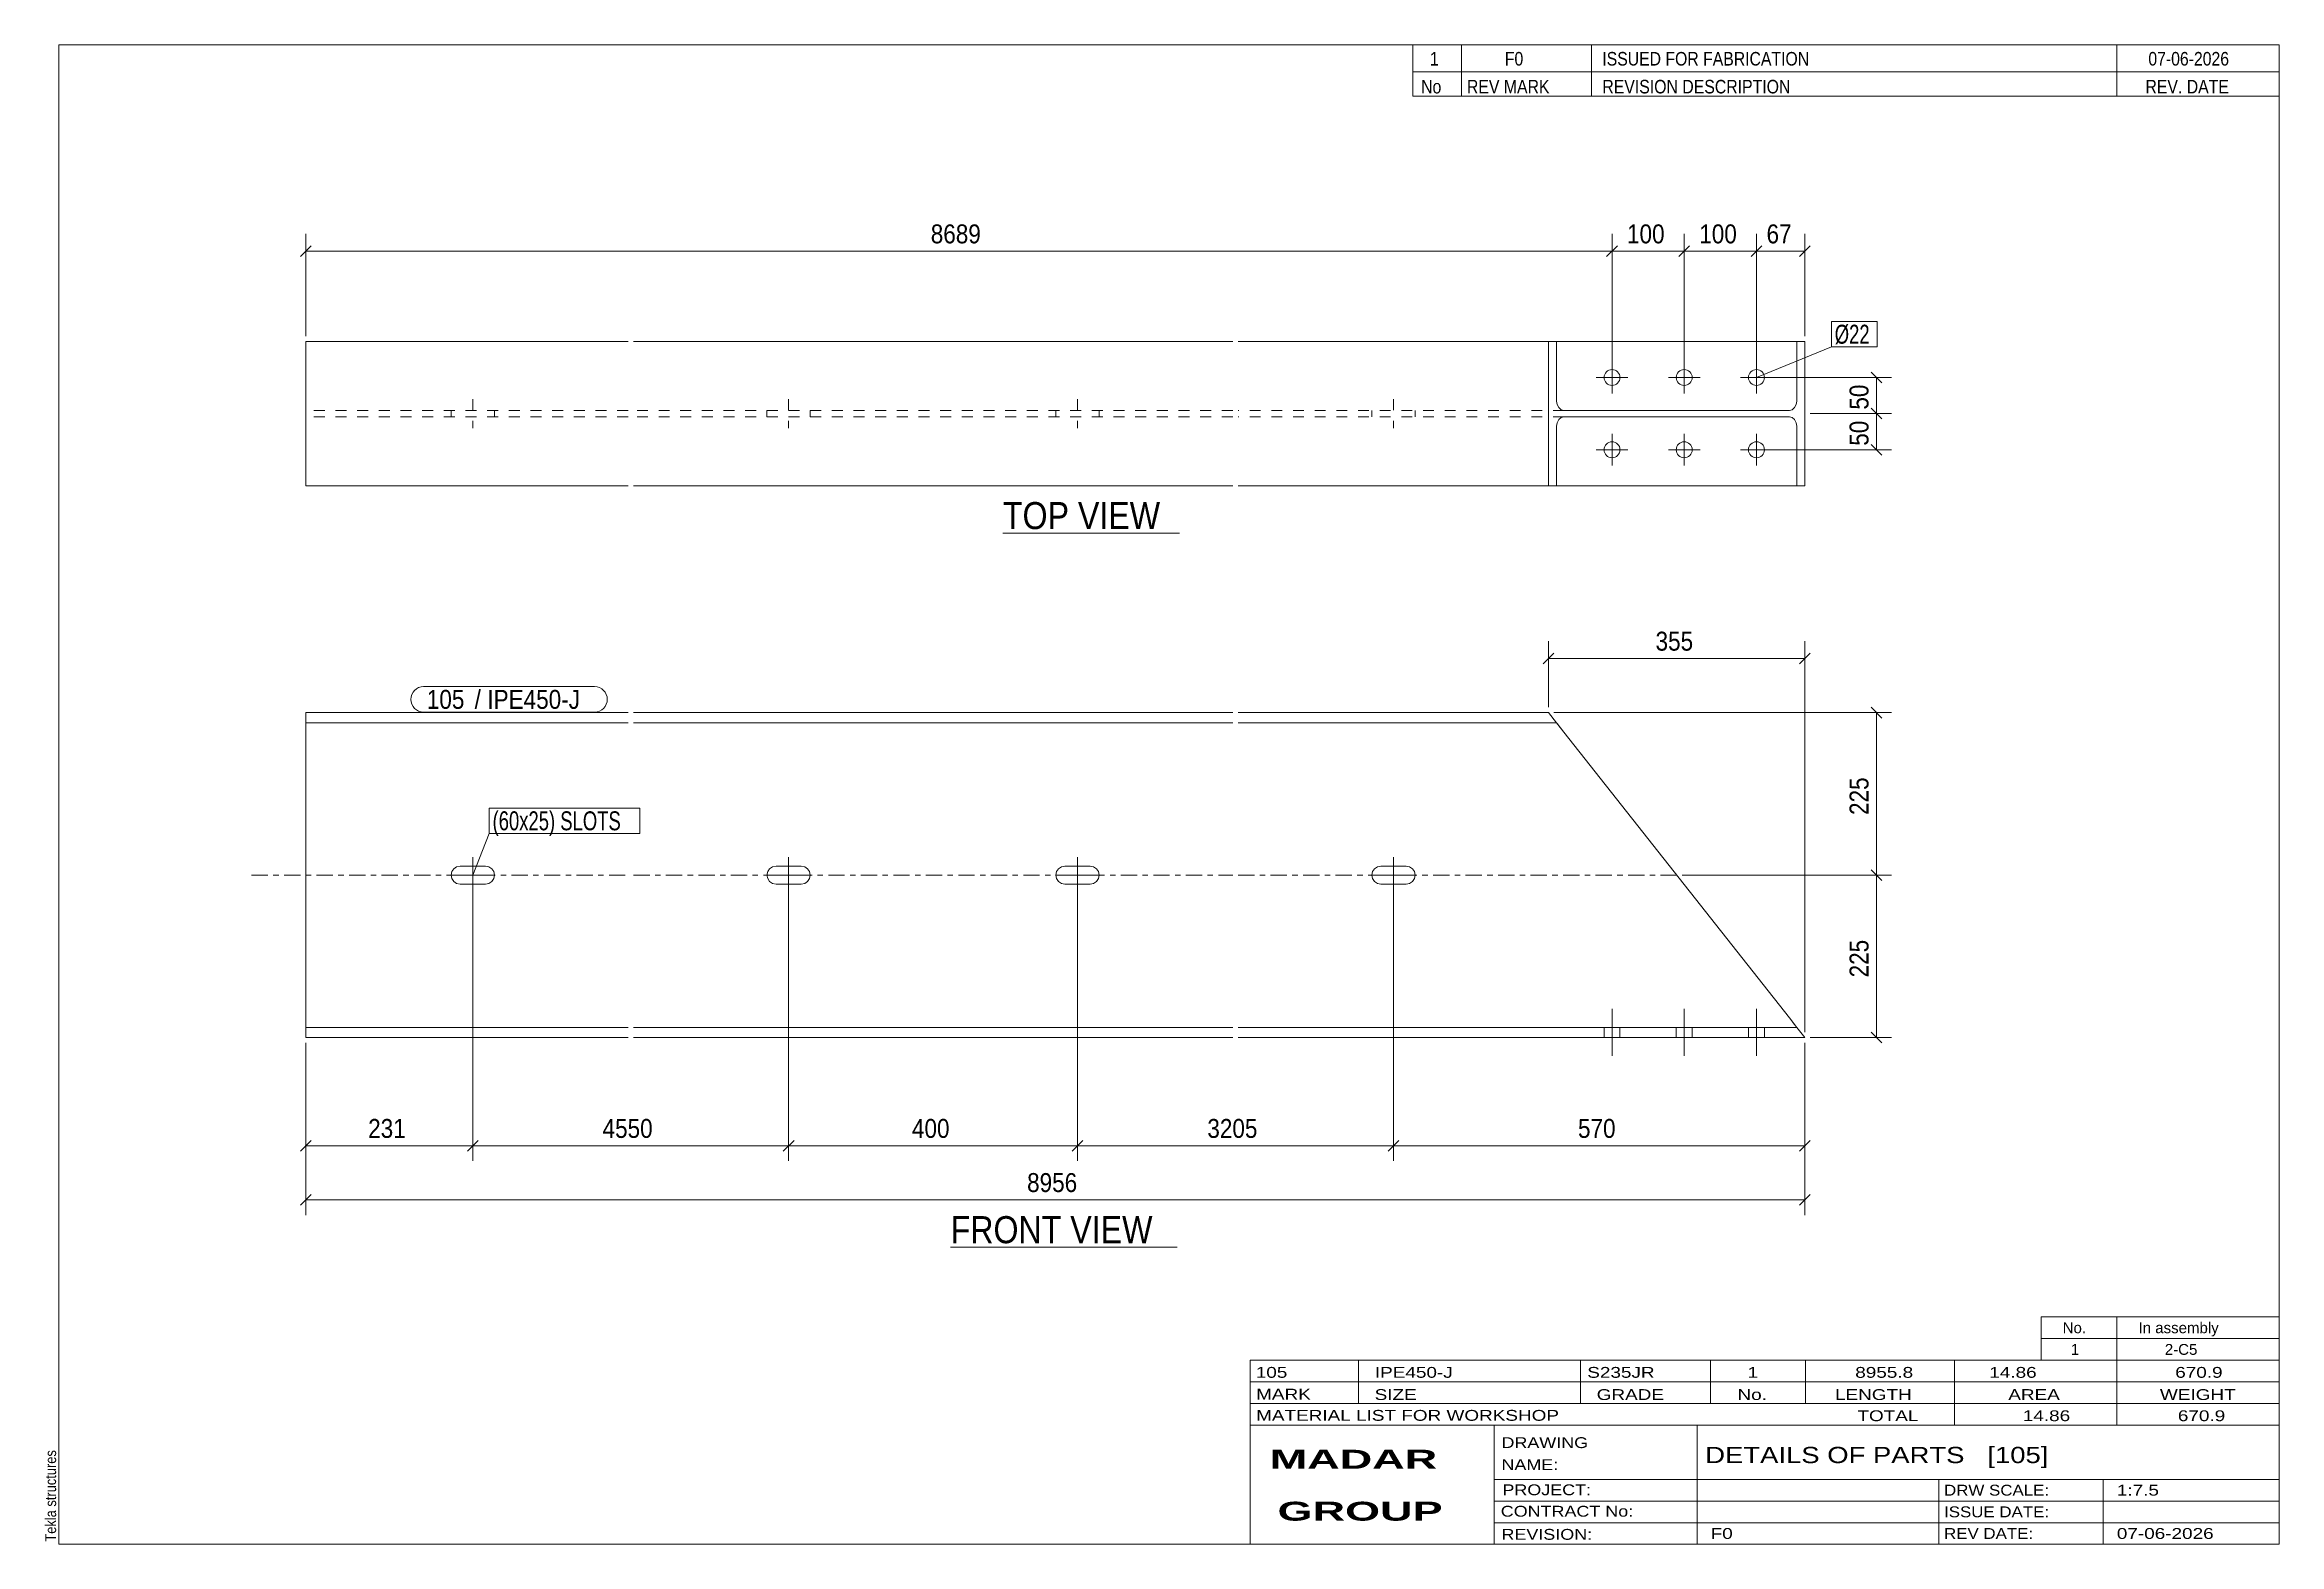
# Model space of a CAD drawing. Header units: millimetres. Extents: x 2 to 415, y 5 to 282.
import ezdxf

# ---------------------------------------------------------------- set-up
doc = ezdxf.new("R2010")
doc.units = ezdxf.units.MM
for name, pattern in [('XKITLINE00', [0]), ('XKITLINE02', [4, 2, -2]), ('XKITLINE03', [6, 3, -1, 1, -1])]:
    doc.linetypes.add(name, pattern=pattern)
for name, color, linetype, lineweight in [('Bolt', 3, 'Continuous', 0), ('BoltMark', 7, 'Continuous', 0), ('Dimensions', 7, 'Continuous', 0), ('DrawingSheet', 5, 'Continuous', 0), ('OtherObjectType', 7, 'Continuous', 0), ('Part', 2, 'Continuous', 0), ('PartMark', 7, 'Continuous', 0)]:
    doc.layers.add(name, color=color, linetype=linetype, lineweight=lineweight)
doc.styles.add('ARIAL', font='ARIAL.TTF')
doc.styles.add('ARIAL_BOLD', font='ARIALBD.TTF')
doc.styles.add('ARIAL_NARROW', font='ARIALN.TTF')

# ---------------------------------------------------------------- blocks, each defined once
blk = doc.blocks.new('*A1')
at = {"layer": 'Bolt', "color": 3, "linetype": 'XKITLINE00', "lineweight": 0}
for p, q in [((77.56, 129.25), (77.43, 128.62)), ((77.43, 128.62), (77.43, 128.62)), ((77.43, 128.62), (77.56, 127.98)), ((77.92, 129.8), (77.56, 129.25)), ((77.56, 127.98), (77.92, 127.44)), ((78.46, 130.16), (77.92, 129.8)), ((84.76, 128.62), (78.1, 128.62)), ((79.1, 130.28), (78.46, 130.16)), ((83.76, 130.28), (79.1, 130.28)), ((81.43, 125.28), (81.43, 131.95)), ((84.4, 130.16), (83.76, 130.28)), ((84.94, 129.8), (84.4, 130.16)), ((85.3, 129.25), (84.94, 129.8)), ((84.94, 127.44), (85.3, 127.98)), ((85.43, 128.62), (85.3, 129.25)), ((85.3, 127.98), (85.43, 128.62)), ((85.43, 128.62), (85.43, 128.62)), ((135.89, 129.25), (135.76, 128.62)), ((135.76, 128.62), (135.76, 128.62)), ((135.76, 128.62), (135.89, 127.98)), ((136.25, 129.8), (135.89, 129.25)), ((135.89, 127.98), (136.25, 127.44)), ((136.79, 130.16), (136.25, 129.8)), ((143.1, 128.62), (136.43, 128.62)), ((137.43, 130.28), (136.79, 130.16)), ((142.1, 130.28), (137.43, 130.28)), ((139.76, 125.28), (139.76, 131.95)), ((142.73, 130.16), (142.1, 130.28)), ((143.27, 129.8), (142.73, 130.16)), ((143.64, 129.25), (143.27, 129.8)), ((143.27, 127.44), (143.64, 127.98)), ((143.76, 128.62), (143.64, 129.25)), ((143.64, 127.98), (143.76, 128.62)), ((143.76, 128.62), (143.76, 128.62)), ((189.22, 129.25), (189.1, 128.62)), ((189.1, 128.62), (189.1, 128.62)), ((189.1, 128.62), (189.22, 127.98)), ((189.58, 129.8), (189.22, 129.25)), ((189.22, 127.98), (189.58, 127.44)), ((190.12, 130.16), (189.58, 129.8)), ((196.43, 128.62), (189.76, 128.62)), ((190.76, 130.28), (190.12, 130.16)), ((195.43, 130.28), (190.76, 130.28)), ((193.1, 125.28), (193.1, 131.95)), ((196.07, 130.16), (195.43, 130.28)), ((196.61, 129.8), (196.07, 130.16)), ((196.97, 129.25), (196.61, 129.8)), ((196.61, 127.44), (196.97, 127.98)), ((197.1, 128.62), (196.97, 129.25)), ((196.97, 127.98), (197.1, 128.62)), ((197.1, 128.62), (197.1, 128.62)), ((247.56, 129.25), (247.43, 128.62)), ((247.43, 128.62), (247.43, 128.62)), ((247.43, 128.62), (247.56, 127.98)), ((247.92, 129.8), (247.56, 129.25)), ((247.56, 127.98), (247.92, 127.44)), ((248.46, 130.16), (247.92, 129.8)), ((254.76, 128.62), (248.1, 128.62)), ((249.1, 130.28), (248.46, 130.16)), ((253.76, 130.28), (249.1, 130.28)), ((251.43, 125.28), (251.43, 131.95)), ((254.4, 130.16), (253.76, 130.28)), ((254.94, 129.8), (254.4, 130.16)), ((255.3, 129.25), (254.94, 129.8)), ((254.94, 127.44), (255.3, 127.98)), ((255.43, 128.62), (255.3, 129.25)), ((255.3, 127.98), (255.43, 128.62)), ((255.43, 128.62), (255.43, 128.62)), ((77.92, 127.44), (78.46, 127.08)), ((78.46, 127.08), (79.1, 126.95)), ((79.1, 126.95), (83.76, 126.95)), ((83.76, 126.95), (84.4, 127.08)), ((84.4, 127.08), (84.94, 127.44)), ((136.25, 127.44), (136.79, 127.08)), ((136.79, 127.08), (137.43, 126.95)), ((137.43, 126.95), (142.1, 126.95)), ((142.1, 126.95), (142.73, 127.08)), ((142.73, 127.08), (143.27, 127.44)), ((189.58, 127.44), (190.12, 127.08)), ((190.12, 127.08), (190.76, 126.95)), ((190.76, 126.95), (195.43, 126.95)), ((195.43, 126.95), (196.07, 127.08)), ((196.07, 127.08), (196.61, 127.44)), ((247.92, 127.44), (248.46, 127.08)), ((248.46, 127.08), (249.1, 126.95)), ((249.1, 126.95), (253.76, 126.95)), ((253.76, 126.95), (254.4, 127.08)), ((254.4, 127.08), (254.94, 127.44))]:
    blk.add_line(p, q, dxfattribs=at)
blk = doc.blocks.new('*A2')
at = {"layer": 'Bolt', "color": 3, "linetype": 'XKITLINE00', "lineweight": 0}
for p, q in [((291.79, 103.88), (291.79, 95.22)), ((291.79, 103.88), (291.79, 95.22)), ((305.12, 103.88), (305.12, 95.22)), ((305.12, 103.88), (305.12, 95.22)), ((318.46, 103.88), (318.46, 95.22)), ((318.46, 103.88), (318.46, 95.22)), ((290.32, 100.48), (290.32, 98.62)), ((290.32, 100.48), (290.32, 98.62)), ((293.26, 100.48), (293.26, 98.62)), ((293.26, 100.48), (293.26, 98.62)), ((303.66, 100.48), (303.66, 98.62)), ((303.66, 100.48), (303.66, 98.62)), ((306.59, 100.48), (306.59, 98.62)), ((306.59, 100.48), (306.59, 98.62)), ((316.99, 100.48), (316.99, 98.62)), ((316.99, 100.48), (316.99, 98.62)), ((319.92, 100.48), (319.92, 98.62)), ((319.92, 100.48), (319.92, 98.62))]:
    blk.add_line(p, q, dxfattribs=at)
blk = doc.blocks.new('*A3')
at = {"layer": 'Part', "color": 2, "linetype": 'XKITLINE00', "lineweight": 0}
for p, q in [((50.6, 98.62), (50.6, 158.62)), ((50.6, 158.62), (110.1, 158.62)), ((111.1, 158.62), (221.76, 158.62)), ((222.76, 158.62), (280.07, 158.62)), ((281.54, 156.75), (280.07, 158.62)), ((110.1, 156.75), (50.6, 156.75)), ((221.76, 156.75), (111.1, 156.75)), ((281.54, 156.75), (222.76, 156.75)), ((282.91, 155.02), (281.54, 156.75)), ((324.53, 102.22), (282.91, 155.02)), ((110.1, 100.48), (50.6, 100.48)), ((221.76, 100.48), (111.1, 100.48)), ((325.9, 100.48), (222.76, 100.48)), ((324.53, 102.22), (325.9, 100.48)), ((327.37, 98.62), (325.9, 100.48)), ((110.1, 98.62), (50.6, 98.62)), ((221.76, 98.62), (111.1, 98.62)), ((327.37, 98.62), (222.76, 98.62))]:
    blk.add_line(p, q, dxfattribs=at)
at = {"layer": 'Part', "color": 7, "linetype": 'XKITLINE02', "lineweight": 0}
for p, q in [((282.91, 155.02), (281.65, 156.62)), ((325.9, 100.48), (325.06, 101.55))]:
    blk.add_line(p, q, dxfattribs=at)
at = {"layer": 'Part', "color": 7, "linetype": 'XKITLINE03', "lineweight": 0}
for p, q in [((40.6, 128.62), (110.1, 128.62)), ((111.1, 128.62), (221.76, 128.62)), ((222.76, 128.62), (313.72, 128.62))]:
    blk.add_line(p, q, dxfattribs=at)
blk = doc.blocks.new('*A4')
at = {"layer": 'Bolt', "color": 3, "linetype": 'XKITLINE02', "lineweight": 0}
for p, q in [((81.43, 216.52), (81.43, 211.18)), ((139.76, 216.52), (139.76, 211.18)), ((193.1, 216.52), (193.1, 211.18)), ((251.43, 216.52), (251.43, 211.18)), ((77.43, 214.45), (77.43, 213.25)), ((85.43, 214.45), (85.43, 213.25)), ((135.76, 214.45), (135.76, 213.25)), ((143.76, 214.45), (143.76, 213.25)), ((189.1, 214.45), (189.1, 213.25)), ((197.1, 214.45), (197.1, 213.25)), ((247.43, 214.45), (247.43, 213.25)), ((255.43, 214.45), (255.43, 213.25))]:
    blk.add_line(p, q, dxfattribs=at)
blk = doc.blocks.new('*A5')
at = {"layer": 'Bolt', "color": 3, "linetype": 'XKITLINE00', "lineweight": 0}
for p, q in [((291.79, 217.58), (291.79, 223.45)), ((305.12, 217.58), (305.12, 223.45)), ((318.46, 217.58), (318.46, 223.45)), ((288.86, 220.52), (294.72, 220.52)), ((302.19, 220.52), (308.06, 220.52)), ((315.52, 220.52), (321.39, 220.52)), ((288.86, 207.18), (294.72, 207.18)), ((291.79, 204.25), (291.79, 210.12)), ((302.19, 207.18), (308.06, 207.18)), ((305.12, 204.25), (305.12, 210.12)), ((315.52, 207.18), (321.39, 207.18)), ((318.46, 204.25), (318.46, 210.12))]:
    blk.add_line(p, q, dxfattribs=at)
for centre in [(291.79, 220.52), (305.12, 220.52), (318.46, 220.52), (291.79, 207.18), (305.12, 207.18), (318.46, 207.18)]:
    blk.add_circle(centre, 1.47, dxfattribs=at)
blk = doc.blocks.new('*A6')
at = {"layer": 'Part', "color": 2, "linetype": 'XKITLINE00', "lineweight": 0}
for p, q in [((50.6, 200.52), (50.6, 227.18)), ((50.6, 227.18), (110.1, 227.18)), ((111.1, 227.18), (221.76, 227.18)), ((222.76, 227.18), (327.37, 227.18)), ((280.07, 200.52), (280.07, 227.18)), ((281.54, 216.18), (281.54, 227.18)), ((325.9, 227.18), (325.9, 216.18)), ((327.37, 227.18), (327.37, 200.52)), ((281.65, 215.52), (281.54, 216.18)), ((281.94, 214.96), (281.65, 215.52)), ((282.38, 214.58), (281.94, 214.96)), ((282.91, 214.45), (282.38, 214.58)), ((325.06, 214.58), (324.53, 214.45)), ((325.5, 214.96), (325.06, 214.58)), ((325.79, 215.52), (325.5, 214.96)), ((325.9, 216.18), (325.79, 215.52)), ((281.54, 211.52), (281.65, 212.18)), ((281.54, 200.52), (281.54, 211.52)), ((281.65, 212.18), (281.94, 212.74)), ((281.94, 212.74), (282.38, 213.12)), ((282.38, 213.12), (282.91, 213.25)), ((324.53, 214.45), (282.91, 214.45)), ((324.53, 213.25), (282.91, 213.25)), ((324.53, 213.25), (325.06, 213.12)), ((325.06, 213.12), (325.5, 212.74)), ((325.5, 212.74), (325.79, 212.18)), ((325.79, 212.18), (325.9, 211.52)), ((325.9, 200.52), (325.9, 211.52)), ((110.1, 200.52), (50.6, 200.52)), ((221.76, 200.52), (111.1, 200.52)), ((327.37, 200.52), (222.76, 200.52))]:
    blk.add_line(p, q, dxfattribs=at)
at = {"layer": 'Part', "color": 7, "linetype": 'XKITLINE02', "lineweight": 0}
for p, q in [((110.1, 214.45), (50.6, 214.45)), ((110.1, 213.25), (50.6, 213.25)), ((221.76, 214.45), (111.1, 214.45)), ((221.76, 213.25), (111.1, 213.25)), ((282.91, 214.45), (222.76, 214.45)), ((282.91, 213.25), (222.76, 213.25))]:
    blk.add_line(p, q, dxfattribs=at)
blk = doc.blocks.new('*A7')
at = {"layer": 'DrawingSheet', "color": 5, "linetype": 'XKITLINE00', "lineweight": 0}
for p, q in [((415, 282), (5, 282)), ((5, 282), (5, 5)), ((415, 5), (415, 282)), ((5, 5), (415, 5))]:
    blk.add_line(p, q, dxfattribs=at)
at = {"layer": 'DrawingSheet', "color": 5, "style": 'ARIAL', "width": 0.85}
blk.add_text('Tekla structures', height=2, rotation=90, dxfattribs=at).set_placement((4.5, 5.5))
blk = doc.blocks.new('*A8')
at = {"layer": 'OtherObjectType', "color": 7, "linetype": 'XKITLINE00', "lineweight": 0}
for p, q in [((371, 47), (415, 47)), ((371, 43), (371, 47)), ((385, 43), (385, 47)), ((415, 43), (415, 47)), ((371, 43), (415, 43)), ((371, 39), (371, 43)), ((385, 39), (385, 43)), ((415, 39), (415, 43)), ((371, 39), (415, 39))]:
    blk.add_line(p, q, dxfattribs=at)
at = {"layer": 'OtherObjectType', "color": 7, "style": 'ARIAL_NARROW', "width": 1.211571}
for s, p in [('No.', (375, 44)), ('In assembly', (389, 44)), ('1', (376.5, 40)), ('2-C5', (393.86, 40))]:
    blk.add_text(s, height=2, dxfattribs=at).set_placement(p)
blk = doc.blocks.new('*A9')
at = {"layer": 'OtherObjectType', "color": 7, "linetype": 'XKITLINE00', "lineweight": 0}
for p, q in [((255, 282), (415, 282)), ((415, 282), (255, 282)), ((255, 282), (255, 277)), ((264, 282), (264, 277)), ((288, 282), (288, 277)), ((385, 282), (385, 277)), ((415, 282), (415, 277)), ((255, 277), (415, 277)), ((255, 277), (255, 272.5)), ((255, 277), (415, 277)), ((264, 277), (264, 272.5)), ((288, 277), (288, 272.5)), ((385, 277), (385, 272.5)), ((415, 277), (415, 272.5)), ((415, 272.5), (255, 272.5))]:
    blk.add_line(p, q, dxfattribs=at)
at = {"layer": 'OtherObjectType', "color": 7, "style": 'ARIAL_NARROW'}
for s, width, p in [('1', 1.017001, (258.16, 278.15)), ('F0', 1.017001, (272, 278.15)), ('ISSUED FOR FABRICATION', 1.017001, (290, 278.15)), ('07-06-2026', 1.017001, (390.82, 278.15)), ('No', 1.02, (256.54, 273)), ('REV MARK', 1.02, (265, 273)), ('REVISION DESCRIPTION', 1.02, (290, 273)), ('REV. DATE', 1.02, (390.28, 273))]:
    blk.add_text(s, height=2.5, dxfattribs=dict(at, width=width)).set_placement(p)
blk = doc.blocks.new('*A10')
at = {"layer": 'OtherObjectType', "color": 7, "linetype": 'XKITLINE00', "lineweight": 0}
for p, q in [((225, 39), (415, 39)), ((225, 39), (225, 35)), ((225, 39), (415, 39)), ((245, 35), (245, 39)), ((286, 35), (286, 39)), ((310, 35), (310, 39)), ((327.5, 35), (327.5, 39)), ((355, 35), (355, 39)), ((385, 35), (385, 39)), ((415, 35), (415, 39)), ((225, 35), (415, 35)), ((225, 35), (225, 5)), ((225, 35), (415, 35)), ((245, 31), (245, 35)), ((286, 31), (286, 35)), ((310, 31), (310, 35)), ((327.5, 31), (327.5, 35)), ((355, 31), (355, 35)), ((385, 31), (385, 35)), ((415, 31), (415, 35)), ((225, 31), (415, 31)), ((355, 27), (355, 31)), ((385, 27), (385, 31)), ((415, 27), (415, 31)), ((225, 27), (415, 27)), ((270, 21), (270, 27)), ((307.5, 17), (307.5, 27)), ((415, 21), (415, 27)), ((270, 21), (270, 5)), ((415, 17), (415, 21)), ((270, 17), (415, 17)), ((307.5, 5), (307.5, 17)), ((352.16, 13), (352.16, 17)), ((382.5, 5), (382.5, 17)), ((415, 13), (415, 17)), ((270, 13), (415, 13)), ((352.16, 5), (352.16, 13)), ((415, 9), (415, 13)), ((270, 9), (415, 9)), ((415, 5), (415, 9)), ((225, 5), (415, 5)), ((262.5, 5), (415, 5))]:
    blk.add_line(p, q, dxfattribs=at)
at = {"layer": 'OtherObjectType', "color": 7, "style": 'ARIAL_NARROW'}
for s, height, width, p in [('105', 2, 1.525501, (226.01, 35.76)), ('IPE450-J', 2, 1.525501, (248, 35.76)), ('S235JR', 2, 1.525501, (287.22, 35.76)), ('1', 2, 1.525501, (316.82, 35.76)), ('8955.8', 2, 1.525501, (336.7, 35.76)), ('14.86', 2, 1.525501, (361.45, 35.76)), ('670.9', 2, 1.525501, (395.78, 35.76)), ('MARK', 2, 1.525501, (226.08, 31.73)), ('SIZE', 2, 1.525501, (247.96, 31.66)), ('GRADE', 2, 1.525501, (288.96, 31.66)), ('No.', 2, 1.525501, (314.96, 31.66)), ('LENGTH', 2, 1.525501, (332.96, 31.66)), ('AREA', 2, 1.525501, (364.96, 31.66)), ('WEIGHT', 2, 1.525501, (392.96, 31.66)), ('MATERIAL LIST FOR WORKSHOP', 2, 1.525501, (226.08, 27.82)), ('TOTAL', 2, 1.525501, (337.1, 27.75)), ('14.86', 2, 1.525501, (367.64, 27.75)), ('670.9', 2, 1.525501, (396.27, 27.75)), ('DRAWING', 2, 1.445, (271.38, 22.78)), ('NAME:', 2, 1.445, (271.38, 18.72)), ('DETAILS OF PARTS   [105]', 3, 1.474651, (309, 20)), ('PROJECT:', 2, 1.445, (271.55, 14.07)), ('DRW SCALE:', 2, 1.36, (353.1, 14)), ('1:7.5', 2, 1.525501, (385, 14)), ('CONTRACT No:', 2, 1.445, (271.25, 10.11)), ('ISSUE DATE:', 2, 1.36, (353.1, 10)), ('REVISION:', 2, 1.445, (271.38, 5.84)), ('F0', 2, 1.525501, (310, 6)), ('REV DATE:', 2, 1.36, (353.1, 6)), ('07-06-2026', 2, 1.525501, (385, 6))]:
    blk.add_text(s, height=height, dxfattribs=dict(at, width=width)).set_placement(p)
at = {"layer": 'OtherObjectType', "color": 1, "style": 'ARIAL_BOLD', "width": 1.7}
for s, p in [('MADAR ', (228.58, 18.97)), ('GROUP', (230.03, 9.37))]:
    blk.add_text(s, height=3.5, dxfattribs=at).set_placement(p)
blk = doc.blocks.new('*A11')
at = {"layer": 'Dimensions', "color": 7, "linetype": 'XKITLINE00', "lineweight": 0}
for p, q in [((304.72, 128.62), (343.4, 128.62)), ((339.61, 129.61), (341.59, 127.63)), ((340.6, 98.62), (340.6, 128.62)), ((339.61, 99.61), (341.59, 97.63)), ((328.37, 98.62), (343.4, 98.62))]:
    blk.add_line(p, q, dxfattribs=at)
at = {"layer": 'Dimensions', "color": 3}
for p in [(340.6, 128.62), (340.6, 98.62)]:
    blk.add_point(p, dxfattribs=at)
at = {"layer": 'Dimensions', "color": 3, "style": 'ARIAL', "width": 0.85}
blk.add_text('225', height=3.5, rotation=90.0002, dxfattribs=at).set_placement((339.15, 109.72))
blk = doc.blocks.new('*A12')
at = {"layer": 'Dimensions', "color": 7, "linetype": 'XKITLINE00', "lineweight": 0}
for p, q in [((281.07, 158.62), (343.4, 158.62)), ((339.61, 159.61), (341.59, 157.63)), ((340.6, 128.62), (340.6, 158.62)), ((304.72, 128.62), (343.4, 128.62)), ((339.61, 129.61), (341.59, 127.63))]:
    blk.add_line(p, q, dxfattribs=at)
at = {"layer": 'Dimensions', "color": 3}
for p in [(340.6, 158.62), (340.6, 128.62)]:
    blk.add_point(p, dxfattribs=at)
at = {"layer": 'Dimensions', "color": 3, "style": 'ARIAL', "width": 0.85}
blk.add_text('225', height=3.5, rotation=90.0002, dxfattribs=at).set_placement((339.15, 139.72))
blk = doc.blocks.new('*A13')
at = {"layer": 'Dimensions', "color": 7, "linetype": 'XKITLINE00', "lineweight": 0}
for p, q in [((50.6, 97.62), (50.6, 65.82)), ((327.37, 97.62), (327.37, 65.82)), ((51.59, 69.61), (49.61, 67.63)), ((50.6, 68.62), (327.37, 68.62)), ((328.36, 69.61), (326.38, 67.63))]:
    blk.add_line(p, q, dxfattribs=at)
at = {"layer": 'Dimensions', "color": 3}
for p in [(50.6, 68.62), (327.37, 68.62)]:
    blk.add_point(p, dxfattribs=at)
at = {"layer": 'Dimensions', "color": 3, "style": 'ARIAL', "width": 0.85}
blk.add_text('8956', height=3.5, dxfattribs=at).set_placement((183.79, 70.07))
blk = doc.blocks.new('*A14')
at = {"layer": 'Dimensions', "color": 7, "linetype": 'XKITLINE00', "lineweight": 0}
for p, q in [((281.06, 169.61), (279.08, 167.63)), ((280.07, 159.62), (280.07, 171.82)), ((328.36, 169.61), (326.38, 167.63)), ((327.37, 99.62), (327.37, 171.82)), ((280.07, 168.62), (327.37, 168.62))]:
    blk.add_line(p, q, dxfattribs=at)
at = {"layer": 'Dimensions', "color": 3}
for p in [(280.07, 168.62), (327.37, 168.62)]:
    blk.add_point(p, dxfattribs=at)
at = {"layer": 'Dimensions', "color": 3, "style": 'ARIAL', "width": 0.85}
blk.add_text('355', height=3.5, dxfattribs=at).set_placement((299.83, 170.07))
blk = doc.blocks.new('*A15')
at = {"layer": 'Dimensions', "color": 7, "linetype": 'XKITLINE00', "lineweight": 0}
for p, q in [((81.43, 127.62), (81.43, 75.82)), ((50.6, 97.62), (50.6, 75.82)), ((51.59, 79.61), (49.61, 77.63)), ((50.6, 78.62), (81.43, 78.62)), ((82.42, 79.61), (80.44, 77.63))]:
    blk.add_line(p, q, dxfattribs=at)
at = {"layer": 'Dimensions', "color": 3}
for p in [(50.6, 78.62), (81.43, 78.62)]:
    blk.add_point(p, dxfattribs=at)
at = {"layer": 'Dimensions', "color": 3, "style": 'ARIAL', "width": 0.85}
blk.add_text('231', height=3.5, dxfattribs=at).set_placement((62.12, 80.07))
blk = doc.blocks.new('*A16')
at = {"layer": 'Dimensions', "color": 7, "linetype": 'XKITLINE00', "lineweight": 0}
for p, q in [((81.43, 127.62), (81.43, 75.82)), ((139.76, 127.62), (139.76, 75.82)), ((82.42, 79.61), (80.44, 77.63)), ((81.43, 78.62), (139.76, 78.62)), ((140.75, 79.61), (138.77, 77.63))]:
    blk.add_line(p, q, dxfattribs=at)
at = {"layer": 'Dimensions', "color": 3}
for p in [(81.43, 78.62), (139.76, 78.62)]:
    blk.add_point(p, dxfattribs=at)
at = {"layer": 'Dimensions', "color": 3, "style": 'ARIAL', "width": 0.85}
blk.add_text('4550', height=3.5, dxfattribs=at).set_placement((105.4, 80.07))
blk = doc.blocks.new('*A17')
at = {"layer": 'Dimensions', "color": 7, "linetype": 'XKITLINE00', "lineweight": 0}
for p, q in [((139.76, 127.62), (139.76, 75.82)), ((193.1, 127.62), (193.1, 75.82)), ((140.75, 79.61), (138.77, 77.63)), ((139.76, 78.62), (193.1, 78.62)), ((194.09, 79.61), (192.11, 77.63))]:
    blk.add_line(p, q, dxfattribs=at)
at = {"layer": 'Dimensions', "color": 3}
for p in [(139.76, 78.62), (193.1, 78.62)]:
    blk.add_point(p, dxfattribs=at)
at = {"layer": 'Dimensions', "color": 3, "style": 'ARIAL', "width": 0.85}
blk.add_text('400', height=3.5, dxfattribs=at).set_placement((162.53, 80.07))
blk = doc.blocks.new('*A18')
at = {"layer": 'Dimensions', "color": 7, "linetype": 'XKITLINE00', "lineweight": 0}
for p, q in [((193.1, 127.62), (193.1, 75.82)), ((251.43, 127.62), (251.43, 75.82)), ((194.09, 79.61), (192.11, 77.63)), ((193.1, 78.62), (251.43, 78.62)), ((252.42, 79.61), (250.44, 77.63))]:
    blk.add_line(p, q, dxfattribs=at)
at = {"layer": 'Dimensions', "color": 3}
for p in [(193.1, 78.62), (251.43, 78.62)]:
    blk.add_point(p, dxfattribs=at)
at = {"layer": 'Dimensions', "color": 3, "style": 'ARIAL', "width": 0.85}
blk.add_text('3205', height=3.5, dxfattribs=at).set_placement((217.07, 80.07))
blk = doc.blocks.new('*A19')
at = {"layer": 'Dimensions', "color": 7, "linetype": 'XKITLINE00', "lineweight": 0}
for p, q in [((251.43, 127.62), (251.43, 75.82)), ((327.37, 97.62), (327.37, 75.82)), ((252.42, 79.61), (250.44, 77.63)), ((251.43, 78.62), (327.37, 78.62)), ((328.36, 79.61), (326.38, 77.63))]:
    blk.add_line(p, q, dxfattribs=at)
at = {"layer": 'Dimensions', "color": 3}
for p in [(251.43, 78.62), (327.37, 78.62)]:
    blk.add_point(p, dxfattribs=at)
at = {"layer": 'Dimensions', "color": 3, "style": 'ARIAL', "width": 0.85}
blk.add_text('570', height=3.5, dxfattribs=at).set_placement((285.51, 80.07))
blk = doc.blocks.new('*A20')
at = {"layer": 'BoltMark', "color": 7, "linetype": 'XKITLINE00', "lineweight": 0}
for p, q in [((84.49, 140.99), (112.27, 140.99)), ((84.49, 136.29), (84.49, 140.99)), ((112.27, 136.29), (112.27, 140.99)), ((81.43, 128.62), (84.49, 136.29)), ((84.49, 136.29), (112.27, 136.29))]:
    blk.add_line(p, q, dxfattribs=at)
at = {"layer": 'BoltMark', "color": 3, "style": 'ARIAL_NARROW', "width": 0.85}
blk.add_text('(60x25) SLOTS', height=3.5, dxfattribs=at).set_placement((85.09, 136.89))
blk = doc.blocks.new('*A21')
at = {"layer": 'PartMark', "color": 7, "linetype": 'XKITLINE00', "lineweight": 0}
for p, q in [((72.35, 163.42), (103.93, 163.42)), ((72.35, 158.72), (103.93, 158.72))]:
    blk.add_line(p, q, dxfattribs=at)
for centre, start, end in [((72.35, 161.07), 90, 270), ((103.93, 161.07), 270, 90)]:
    blk.add_arc(centre, 2.35, start, end, dxfattribs=at)
at = {"layer": 'PartMark', "color": 1, "style": 'ARIAL', "width": 0.85}
blk.add_text('105', height=3.5, dxfattribs=at).set_placement((72.95, 159.32))
at = {"layer": 'PartMark', "color": 3, "style": 'ARIAL', "width": 0.85}
for s, p in [('/', (81.78, 159.32)), ('IPE450-J', (84.13, 159.32))]:
    blk.add_text(s, height=3.5, dxfattribs=at).set_placement(p)
blk = doc.blocks.new('*A22')
at = {"layer": 'OtherObjectType', "color": 7, "linetype": 'XKITLINE00', "lineweight": 0}
blk.add_line((169.67, 59.87), (211.52, 59.87), dxfattribs=at)
at = {"layer": 'OtherObjectType', "color": 3, "style": 'ARIAL', "width": 0.85}
blk.add_text('FRONT VIEW', height=5, dxfattribs=at).set_placement((169.67, 60.62))
blk = doc.blocks.new('*A23')
at = {"layer": 'Dimensions', "color": 7, "linetype": 'XKITLINE00', "lineweight": 0}
for p, q in [((339.61, 214.84), (341.59, 212.86)), ((328.37, 213.85), (343.4, 213.85)), ((340.6, 207.18), (340.6, 213.85)), ((319.46, 207.18), (343.4, 207.18)), ((339.61, 208.17), (341.59, 206.19))]:
    blk.add_line(p, q, dxfattribs=at)
at = {"layer": 'Dimensions', "color": 3}
for p in [(340.6, 213.85), (340.6, 207.18)]:
    blk.add_point(p, dxfattribs=at)
at = {"layer": 'Dimensions', "color": 3, "style": 'ARIAL', "width": 0.85}
blk.add_text('50', height=3.5, rotation=90.0002, dxfattribs=at).set_placement((339.15, 207.92))
blk = doc.blocks.new('*A24')
at = {"layer": 'Dimensions', "color": 7, "linetype": 'XKITLINE00', "lineweight": 0}
for p, q in [((319.46, 220.52), (343.4, 220.52)), ((339.61, 221.51), (341.59, 219.53)), ((340.6, 213.85), (340.6, 220.52)), ((339.61, 214.84), (341.59, 212.86)), ((328.37, 213.85), (343.4, 213.85))]:
    blk.add_line(p, q, dxfattribs=at)
at = {"layer": 'Dimensions', "color": 3}
for p in [(340.6, 220.52), (340.6, 213.85)]:
    blk.add_point(p, dxfattribs=at)
at = {"layer": 'Dimensions', "color": 3, "style": 'ARIAL', "width": 0.85}
blk.add_text('50', height=3.5, rotation=90.0002, dxfattribs=at).set_placement((339.15, 214.59))
blk = doc.blocks.new('*A25')
at = {"layer": 'Dimensions', "color": 7, "linetype": 'XKITLINE00', "lineweight": 0}
for p, q in [((51.59, 244.84), (49.61, 242.86)), ((50.6, 228.18), (50.6, 247.05)), ((50.6, 243.85), (291.79, 243.85)), ((292.78, 244.84), (290.8, 242.86)), ((291.79, 221.52), (291.79, 247.05))]:
    blk.add_line(p, q, dxfattribs=at)
at = {"layer": 'Dimensions', "color": 3}
for p in [(50.6, 243.85), (291.79, 243.85)]:
    blk.add_point(p, dxfattribs=at)
at = {"layer": 'Dimensions', "color": 3, "style": 'ARIAL', "width": 0.85}
blk.add_text('8689', height=3.5, dxfattribs=at).set_placement((166, 245.3))
blk = doc.blocks.new('*A26')
at = {"layer": 'Dimensions', "color": 7, "linetype": 'XKITLINE00', "lineweight": 0}
for p, q in [((292.78, 244.84), (290.8, 242.86)), ((291.79, 221.52), (291.79, 247.05)), ((291.79, 243.85), (305.12, 243.85)), ((306.11, 244.84), (304.13, 242.86)), ((305.12, 221.52), (305.12, 247.05))]:
    blk.add_line(p, q, dxfattribs=at)
at = {"layer": 'Dimensions', "color": 3}
for p in [(291.79, 243.85), (305.12, 243.85)]:
    blk.add_point(p, dxfattribs=at)
at = {"layer": 'Dimensions', "color": 3, "style": 'ARIAL', "width": 0.85}
blk.add_text('100', height=3.5, dxfattribs=at).set_placement((294.56, 245.3))
blk = doc.blocks.new('*A27')
at = {"layer": 'Dimensions', "color": 7, "linetype": 'XKITLINE00', "lineweight": 0}
for p, q in [((306.11, 244.84), (304.13, 242.86)), ((305.12, 221.52), (305.12, 247.05)), ((305.12, 243.85), (318.46, 243.85)), ((319.45, 244.84), (317.47, 242.86)), ((318.46, 221.52), (318.46, 247.05))]:
    blk.add_line(p, q, dxfattribs=at)
at = {"layer": 'Dimensions', "color": 3}
for p in [(305.12, 243.85), (318.46, 243.85)]:
    blk.add_point(p, dxfattribs=at)
at = {"layer": 'Dimensions', "color": 3, "style": 'ARIAL', "width": 0.85}
blk.add_text('100', height=3.5, dxfattribs=at).set_placement((307.9, 245.3))
blk = doc.blocks.new('*A28')
at = {"layer": 'Dimensions', "color": 7, "linetype": 'XKITLINE00', "lineweight": 0}
for p, q in [((319.45, 244.84), (317.47, 242.86)), ((318.46, 221.52), (318.46, 247.05)), ((318.46, 243.85), (327.37, 243.85)), ((328.36, 244.84), (326.38, 242.86)), ((327.37, 228.18), (327.37, 247.05))]:
    blk.add_line(p, q, dxfattribs=at)
at = {"layer": 'Dimensions', "color": 3}
for p in [(318.46, 243.85), (327.37, 243.85)]:
    blk.add_point(p, dxfattribs=at)
at = {"layer": 'Dimensions', "color": 3, "style": 'ARIAL', "width": 0.85}
blk.add_text('67', height=3.5, dxfattribs=at).set_placement((320.32, 245.3))
blk = doc.blocks.new('*A29')
at = {"layer": 'BoltMark', "color": 7, "linetype": 'XKITLINE00', "lineweight": 0}
for p, q in [((332.31, 230.87), (340.75, 230.87)), ((332.31, 226.17), (332.31, 230.87)), ((340.75, 226.17), (340.75, 230.87)), ((318.46, 220.52), (332.31, 226.17)), ((332.31, 226.17), (340.75, 226.17))]:
    blk.add_line(p, q, dxfattribs=at)
at = {"layer": 'BoltMark', "color": 3, "style": 'ARIAL_NARROW', "width": 0.85}
blk.add_text('Ø22', height=3.5, dxfattribs=at).set_placement((332.91, 226.77))
blk = doc.blocks.new('*A30')
at = {"layer": 'OtherObjectType', "color": 7, "linetype": 'XKITLINE00', "lineweight": 0}
blk.add_line((179.32, 191.77), (211.92, 191.77), dxfattribs=at)
at = {"layer": 'OtherObjectType', "color": 3, "style": 'ARIAL', "width": 0.85}
blk.add_text('TOP VIEW', height=5, dxfattribs=at).set_placement((179.32, 192.52))

msp = doc.modelspace()

# ---------------------------------------------------------------- block references
at = {"lineweight": 0}
for name in ['*A7', '*A9', '*A25', '*A26', '*A27', '*A28', '*A6', '*A29', '*A5', '*A24', '*A4', '*A23', '*A30', '*A14', '*A21', '*A3', '*A12', '*A20', '*A1', '*A11', '*A15', '*A16', '*A17', '*A18', '*A19', '*A2', '*A13', '*A22', '*A8', '*A10']:
    msp.add_blockref(name, (0, 0), dxfattribs=at)

doc.saveas('drawing.dxf')
